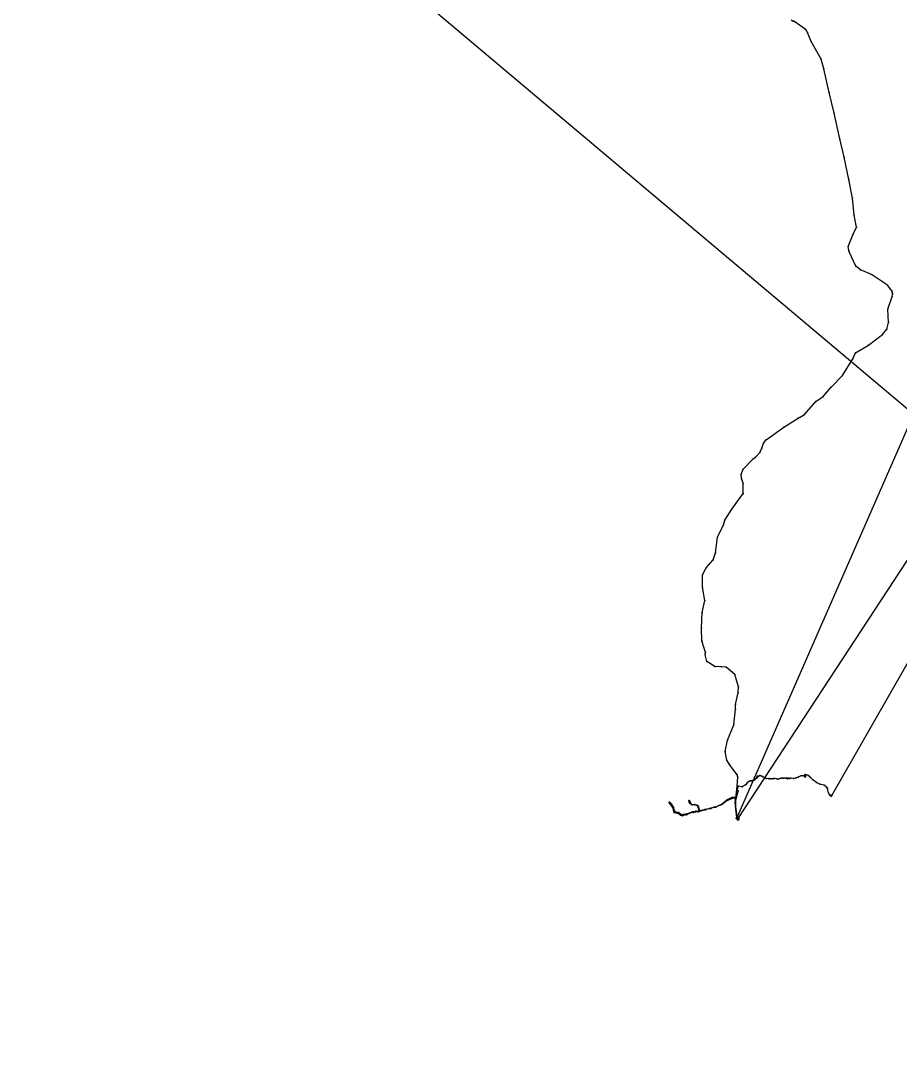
# Model space of a CAD drawing. Header units: metres. Extents: x 533996 to 558759, y 1823984 to 1869097.
# Drawn here: x 536326 to 545317, y 1824123 to 1834683 of the extents above; entities that cross this region are included whole.
import ezdxf

# ---------------------------------------------------------------- set-up
doc = ezdxf.new("R2010")
doc.units = ezdxf.units.M
doc.header["$MEASUREMENT"] = 0
doc.layers.add('Unknown Line Type', color=7, linetype='Continuous')
doc.layers.add('Unknown Point Feature', color=7, linetype='Continuous')

msp = doc.modelspace()

# ---------------------------------------------------------------- linework, layer by layer
at = {"layer": 'Unknown Line Type', "color": 4, "true_color": 0x00ffff}
for points in [[(548736, 1838157, 377), (543641, 1826533, 215), (543640, 1826536, 213), (543642, 1826536, 213), (543653, 1826532, 216), (543657, 1826532, 224), (543659, 1826532, 227), (543659, 1826532, 233), (543659, 1826533, 231), (543658, 1826533, 231), (543655, 1826531, 229), (543660, 1826532, 228), (551988, 1839237, 419)], [(551587, 1838947, 406), (544612, 1826764, 291), (544611, 1826762, 295), (544612, 1826765, 298), (544612, 1826762, 295), (544611, 1826762, 297), (544612, 1826767, 299), (544609, 1826766, 296), (544610, 1826767, 293), (544611, 1826771, 292), (544614, 1826768, 293), (544612, 1826768, 296), (544613, 1826770, 300), (544612, 1826769, 302), (544614, 1826770, 302), (544615, 1826769, 302), (544614, 1826763, 302), (544611, 1826763, 301), (544609, 1826761, 298), (544610, 1826766, 298), (544610, 1826763, 300), (544611, 1826762, 298), (544611, 1826763, 298), (544611, 1826762, 298), (544610, 1826762, 302), (544611, 1826769, 299), (544613, 1826768, 298), (544611, 1826764, 298), (544614, 1826764, 298), (544614, 1826768, 301), (544610, 1826760, 299), (544612, 1826761, 301), (544608, 1826765, 297), (544610, 1826764, 297), (544608, 1826765, 298), (544609, 1826766, 300), (544610, 1826767, 301), (544611, 1826761, 296), (544612, 1826765, 293), (544612, 1826769, 289), (544610, 1826767, 292), (544610, 1826767, 293), (544614, 1826769, 296), (544611, 1826767, 298), (544611, 1826763, 299), (544609, 1826764, 296), (544612, 1826764, 298), (544611, 1826763, 301), (544611, 1826763, 298), (544595, 1826772, 301), (544584, 1826794, 300), (544573, 1826838, 297), (544571, 1826840, 297), (544567, 1826848, 297), (544562, 1826853, 298), (544537, 1826873, 299), (544494, 1826882, 304), (544459, 1826900, 310), (544424, 1826929, 314), (544400, 1826952, 318), (544387, 1826962, 323), (544374, 1826970, 325), (544358, 1826979, 330), (544344, 1826981, 332), (544339, 1826977, 334), (544339, 1826971, 334), (544343, 1826961, 334), (544343, 1826960, 335), (544346, 1826960, 334), (544346, 1826960, 335), (544346, 1826961, 333), (544348, 1826961, 335), (544341, 1826963, 334), (544342, 1826962, 335), (544343, 1826959, 338), (544343, 1826960, 335), (544344, 1826960, 337), (544345, 1826960, 337), (544345, 1826959, 339), (544345, 1826960, 339), (544347, 1826959, 341), (544346, 1826960, 339), (544345, 1826961, 338), (544344, 1826963, 338), (544345, 1826960, 336), (544345, 1826961, 335), (544342, 1826963, 334), (544340, 1826961, 330), (544340, 1826962, 329), (544341, 1826961, 327), (544344, 1826961, 331), (544344, 1826960, 329), (544343, 1826960, 332), (544343, 1826962, 332), (544342, 1826963, 332), (544341, 1826963, 332), (544341, 1826965, 332), (544342, 1826965, 330), (544343, 1826963, 328), (544343, 1826960, 328), (544342, 1826959, 327), (544341, 1826959, 330), (544341, 1826960, 330), (544342, 1826960, 330), (544343, 1826961, 326), (544344, 1826960, 328), (544344, 1826960, 329), (544344, 1826961, 329), (544344, 1826960, 329), (544341, 1826958, 327), (544343, 1826959, 327), (544343, 1826959, 327), (544341, 1826957, 327), (544342, 1826959, 327), (544341, 1826958, 326), (544342, 1826959, 327), (544342, 1826959, 327), (544343, 1826960, 330), (544341, 1826962, 331), (544343, 1826962, 331), (544344, 1826959, 330), (544343, 1826959, 330), (544344, 1826961, 331), (544344, 1826961, 329), (544342, 1826960, 331), (544341, 1826960, 331), (544341, 1826958, 331), (544338, 1826970, 331), (544324, 1826968, 331), (544299, 1826967, 329), (544272, 1826954, 326), (544246, 1826946, 324), (544226, 1826940, 320), (544196, 1826943, 315), (544187, 1826942, 313), (544175, 1826945, 309), (544176, 1826944, 309), (544173, 1826943, 308), (544168, 1826943, 306), (544167, 1826942, 305), (544168, 1826942, 306), (544165, 1826937, 306), (544162, 1826938, 308), (544165, 1826940, 307), (544166, 1826941, 309), (544166, 1826940, 305), (544167, 1826943, 307), (544166, 1826941, 306), (544167, 1826943, 307), (544167, 1826941, 308), (544165, 1826942, 308), (544164, 1826943, 305), (544161, 1826944, 305), (544156, 1826945, 306), (544151, 1826946, 304), (544143, 1826946, 303), (544123, 1826944, 296), (544122, 1826944, 296), (544111, 1826945, 294), (544096, 1826943, 290), (544072, 1826935, 286), (544053, 1826938, 282), (544031, 1826941, 277), (544029, 1826941, 273), (544022, 1826942, 274), (544013, 1826939, 272), (543998, 1826938, 270), (543992, 1826939, 270), (543975, 1826940, 268), (543972, 1826937, 266), (543947, 1826940, 263), (543927, 1826951, 257), (543911, 1826959, 252), (543900, 1826965, 251), (543880, 1826972, 248), (543866, 1826966, 243), (543860, 1826961, 240), (543858, 1826964, 242), (543858, 1826965, 243), (543857, 1826962, 246), (543858, 1826960, 245), (543858, 1826955, 251), (543857, 1826953, 255), (543857, 1826955, 255), (543858, 1826956, 252), (543857, 1826956, 254), (543856, 1826955, 255), (543856, 1826957, 256), (543854, 1826957, 256), (543854, 1826955, 257), (543854, 1826955, 259), (543855, 1826955, 260), (543855, 1826954, 255), (543855, 1826960, 251), (543855, 1826956, 249), (543845, 1826946, 245), (543838, 1826939, 243), (543830, 1826932, 241), (543818, 1826923, 239), (543808, 1826919, 237), (543794, 1826918, 234), (543782, 1826916, 229), (543753, 1826899, 227), (543735, 1826878, 224), (543733, 1826875, 224), (543703, 1826859, 221), (543699, 1826855, 219), (543662, 1826861, 221), (543660, 1826860, 221), (543654, 1826845, 220), (543650, 1826821, 221), (543653, 1826816, 222), (543655, 1826816, 224), (543658, 1826816, 229), (543659, 1826816, 231), (543648, 1826782, 231), (543635, 1826729, 230), (543633, 1826724, 230), (543621, 1826748, 230), (543606, 1826748, 230), (543593, 1826746, 230), (543546, 1826722, 229), (543498, 1826681, 227), (543430, 1826649, 225), (543377, 1826636, 223), (543379, 1826637, 221), (543379, 1826639, 220), (543378, 1826639, 219), (543381, 1826636, 219), (543380, 1826636, 219), (543380, 1826637, 219), (543368, 1826634, 219), (543326, 1826621, 218), (543250, 1826601, 216), (543203, 1826595, 214), (543202, 1826596, 215), (543201, 1826600, 214), (543201, 1826599, 214), (543202, 1826601, 213), (543202, 1826599, 214), (543199, 1826599, 215), (543198, 1826600, 213), (543201, 1826601, 212), (543199, 1826600, 211), (543198, 1826601, 211), (543228, 1826606, 213), (543291, 1826619, 215), (543319, 1826626, 217), (543326, 1826626, 218), (543325, 1826623, 218), (543325, 1826624, 217), (543317, 1826620, 217), (543268, 1826608, 216), (543267, 1826609, 216), (543262, 1826616, 217), (543248, 1826658, 217), (543221, 1826671, 216), (543191, 1826673, 215), (543166, 1826686, 214), (543156, 1826713, 214), (543157, 1826717, 214), (543157, 1826717, 214), (543159, 1826714, 215), (543164, 1826706, 215), (543166, 1826704, 216), (543166, 1826703, 218), (543165, 1826703, 218), (543165, 1826702, 217), (543166, 1826703, 219), (543166, 1826703, 220), (543165, 1826704, 220), (543165, 1826703, 220), (543162, 1826701, 218), (543165, 1826702, 218), (543165, 1826703, 219), (543166, 1826703, 220), (543164, 1826702, 220), (543165, 1826703, 219), (543164, 1826703, 218), (543164, 1826701, 223), (543163, 1826701, 222), (543164, 1826702, 224), (543161, 1826702, 221), (543159, 1826700, 223), (543164, 1826702, 221), (543164, 1826702, 223), (543169, 1826701, 223), (543166, 1826701, 222), (543165, 1826703, 220), (543167, 1826704, 220), (543165, 1826704, 223), (543163, 1826703, 225), (543163, 1826703, 227), (543163, 1826701, 224), (543163, 1826703, 223), (543165, 1826703, 223), (543163, 1826702, 227), (543162, 1826701, 226), (543160, 1826699, 226), (543163, 1826702, 224), (543164, 1826701, 220), (543165, 1826702, 219), (543165, 1826701, 219), (543163, 1826704, 218), (543161, 1826713, 218), (543158, 1826716, 218), (543167, 1826691, 217), (543183, 1826677, 218), (543215, 1826677, 218), (543239, 1826667, 217), (543255, 1826651, 216), (543265, 1826612, 215), (543254, 1826605, 214), (543194, 1826596, 212), (543130, 1826569, 209), (543091, 1826560, 209), (543069, 1826567, 209), (543059, 1826578, 208), (543005, 1826595, 205), (542990, 1826644, 204), (542975, 1826669, 204), (542961, 1826687, 204), (542959, 1826696, 204), (542957, 1826699, 209), (542956, 1826697, 209), (542957, 1826697, 212), (542956, 1826695, 214), (542955, 1826695, 214), (542955, 1826693, 216), (542956, 1826696, 219), (542959, 1826695, 221), (542956, 1826694, 222), (542956, 1826697, 220), (542957, 1826697, 222), (542958, 1826698, 223), (542956, 1826699, 220), (542957, 1826698, 219), (542959, 1826699, 219), (542960, 1826697, 218), (542970, 1826686, 218), (542972, 1826684, 217), (542974, 1826683, 217), (542993, 1826655, 210), (542997, 1826644, 208), (543002, 1826622, 206), (543012, 1826603, 205), (543051, 1826594, 204), (543087, 1826570, 202), (543100, 1826574, 202), (543119, 1826577, 202), (543183, 1826597, 205), (543252, 1826607, 208), (543410, 1826648, 215), (543420, 1826649, 215), (543461, 1826664, 216), (543486, 1826673, 217), (543514, 1826691, 218), (543534, 1826708, 219), (543548, 1826717, 219), (543611, 1826744, 223), (543631, 1826737, 226), (543632, 1826653, 228), (543647, 1826553, 232), (543649, 1826542, 232), (543655, 1826528, 233), (543661, 1826527, 233), (543660, 1826526, 235), (543661, 1826523, 237), (543656, 1826521, 238), (543660, 1826522, 238), (543656, 1826524, 236), (543655, 1826527, 232), (543655, 1826524, 230), (543654, 1826528, 229), (543653, 1826527, 230), (543655, 1826524, 229), (543655, 1826525, 228), (543656, 1826523, 225), (543655, 1826524, 224), (543656, 1826524, 225), (543654, 1826525, 226), (543659, 1826527, 227), (543660, 1826524, 226), (543660, 1826526, 225), (543661, 1826527, 223), (543659, 1826524, 224), (543658, 1826524, 225), (543658, 1826524, 223), (543661, 1826524, 225), (543661, 1826524, 228), (543657, 1826523, 229), (543660, 1826522, 227), (543658, 1826524, 225), (543659, 1826524, 227), (543657, 1826523, 227), (543657, 1826526, 227), (543660, 1826520, 226), (543658, 1826523, 226), (543656, 1826526, 229), (543656, 1826529, 229), (543657, 1826525, 229), (543657, 1826527, 232), (543656, 1826525, 231), (543655, 1826523, 230), (543657, 1826524, 228), (543655, 1826524, 231), (543657, 1826523, 232), (543658, 1826525, 230), (543661, 1826525, 227), (543663, 1826524, 225), (543661, 1826526, 225), (543667, 1826528, 223), (543659, 1826522, 224), (543660, 1826523, 227), (543659, 1826523, 230), (543660, 1826520, 234), (543660, 1826520, 231), (543659, 1826519, 228), (543661, 1826518, 230), (543654, 1826521, 226), (543656, 1826525, 228), (543658, 1826522, 227), (543660, 1826522, 229), (543656, 1826522, 229), (543658, 1826524, 232), (543654, 1826520, 235), (543662, 1826521, 240), (543662, 1826519, 245), (543657, 1826521, 240), (543653, 1826524, 236), (543657, 1826523, 234), (543660, 1826521, 232), (543659, 1826524, 230), (543659, 1826522, 228), (543660, 1826520, 231), (543659, 1826523, 231), (543661, 1826518, 219), (543659, 1826521, 228), (543656, 1826521, 231), (543658, 1826522, 232), (543654, 1826528, 233), (543655, 1826529, 231), (543659, 1826525, 228), (543662, 1826520, 228), (543657, 1826524, 236), (543655, 1826524, 230), (543658, 1826521, 229), (543656, 1826522, 227), (543656, 1826521, 230), (543654, 1826522, 229), (543654, 1826522, 227), (543658, 1826524, 223), (543656, 1826524, 231), (543654, 1826523, 237), (543654, 1826525, 240), (543654, 1826526, 240), (543657, 1826520, 232), (543657, 1826519, 231), (543657, 1826520, 228), (543656, 1826525, 232), (543657, 1826525, 235), (543657, 1826525, 239), (543655, 1826524, 241), (543655, 1826523, 240), (543654, 1826523, 238), (543656, 1826528, 239), (543658, 1826527, 242), (543657, 1826526, 240), (543657, 1826524, 238), (543658, 1826525, 236), (543658, 1826523, 237), (543657, 1826524, 239), (543656, 1826525, 239), (543657, 1826525, 233), (543656, 1826525, 233), (543656, 1826521, 233), (543657, 1826525, 230), (543657, 1826522, 232), (543659, 1826525, 233), (543658, 1826528, 233), (543659, 1826530, 236), (543660, 1826527, 238), (543659, 1826523, 240), (543657, 1826529, 234), (543658, 1826528, 233), (543658, 1826529, 233), (543658, 1826528, 234), (543656, 1826527, 241), (543657, 1826526, 237), (543659, 1826528, 240), (543656, 1826527, 237), (543657, 1826527, 240), (543656, 1826524, 237), (543658, 1826526, 240), (543657, 1826524, 231), (543656, 1826523, 230), (543658, 1826522, 228), (543656, 1826524, 227), (543656, 1826525, 228), (543655, 1826526, 229), (543656, 1826527, 231), (543658, 1826528, 234), (543657, 1826525, 230), (543654, 1826527, 232), (543656, 1826527, 231), (543655, 1826526, 230), (543656, 1826525, 228), (543658, 1826524, 229), (543658, 1826524, 231), (543660, 1826525, 232), (543657, 1826523, 230), (543653, 1826524, 230), (543654, 1826523, 227), (543654, 1826523, 228), (543656, 1826525, 231), (543657, 1826524, 226), (543661, 1826525, 225), (543665, 1826525, 225), (543661, 1826525, 225), (543656, 1826526, 228), (543656, 1826524, 226), (543656, 1826523, 226), (543656, 1826524, 225), (543656, 1826524, 224), (543656, 1826523, 225), (543655, 1826525, 226), (543657, 1826525, 227), (543655, 1826526, 226), (543657, 1826525, 227), (543656, 1826523, 227), (543659, 1826525, 228), (543659, 1826524, 228), (543659, 1826529, 227), (543659, 1826529, 228), (543659, 1826529, 230), (543658, 1826529, 233), (543652, 1826527, 235), (543665, 1826536, 240), (543653, 1826528, 235), (543648, 1826525, 232), (543641, 1826569, 231), (543628, 1826695, 230), (543644, 1826824, 230), (543655, 1826953, 227), (543650, 1826977, 227), (543569, 1827085, 225), (543542, 1827129, 224), (543528, 1827218, 223), (543549, 1827331, 223), (543615, 1827488, 225), (543633, 1827651, 227), (543631, 1827697, 227), (543660, 1827820, 228), (543662, 1827879, 229), (543625, 1828005, 231), (543537, 1828077, 231), (543488, 1828082, 231), (543422, 1828085, 230), (543338, 1828135, 229), (543321, 1828203, 229), (543324, 1828229, 229), (543292, 1828336, 228), (543287, 1828349, 229), (543284, 1828478, 229), (543290, 1828638, 227), (543320, 1828760, 226), (543295, 1828895, 225), (543293, 1829020, 223), (543331, 1829094, 224), (543405, 1829176, 225), (543429, 1829246, 225), (543448, 1829406, 227), (543510, 1829531, 227), (543523, 1829581, 227), (543595, 1829692, 226), (543709, 1829851, 227), (543710, 1829955, 227), (543694, 1830007, 227), (543691, 1830051, 227), (543709, 1830101, 227), (543813, 1830206, 228), (543838, 1830224, 228), (543881, 1830273, 228), (543901, 1830317, 229), (543917, 1830368, 228), (543947, 1830402, 227), (544125, 1830530, 224), (544272, 1830622, 223), (544287, 1830628, 222), (544338, 1830661, 222), (544453, 1830793, 221), (544529, 1830844, 220), (544610, 1830938, 220), (544727, 1831059, 219), (544830, 1831228, 217), (544859, 1831289, 216), (544990, 1831368, 217), (545136, 1831477, 218), (545180, 1831530, 219), (545195, 1831601, 219), (545189, 1831735, 220), (545234, 1831864, 222), (545237, 1831887, 223), (545236, 1831899, 224), (545234, 1831910, 224), (545230, 1831922, 225), (545187, 1831981, 226), (545023, 1832089, 227), (544910, 1832137, 228), (544862, 1832174, 228), (544795, 1832323, 229), (544790, 1832336, 229), (544785, 1832375, 229), (544836, 1832503, 229), (544868, 1832572, 229), (544845, 1832696, 227), (544829, 1832869, 228), (544792, 1833059, 228), (544742, 1833287, 226), (544699, 1833477, 228), (544641, 1833737, 229), (544591, 1833950, 229), (544535, 1834192, 231), (544506, 1834289, 231), (544406, 1834469, 234), (544367, 1834562, 236), (544353, 1834587, 236), (544343, 1834596, 237), (544239, 1834670, 237), (544227, 1834677, 237), (544215, 1834683, 237), (544202, 1834687, 237)], [(553226, 1824123, 425), (536326, 1838341, 208)]]:
    msp.add_polyline3d(points, dxfattribs=at)
at = {"layer": 'Unknown Point Feature'}
for p in [(544215, 1834683, 237), (544227, 1834677, 237), (544239, 1834670, 237), (544343, 1834596, 237), (544353, 1834587, 236), (544367, 1834562, 236), (544406, 1834469, 234), (544506, 1834289, 231), (544535, 1834192, 231), (544591, 1833950, 229), (544641, 1833737, 229), (544699, 1833477, 228), (544742, 1833287, 226), (544792, 1833059, 228), (544829, 1832869, 228), (544845, 1832696, 227), (544836, 1832503, 229), (544868, 1832572, 229), (544785, 1832375, 229), (544790, 1832336, 229), (544795, 1832323, 229), (544862, 1832174, 228), (544910, 1832137, 228), (545023, 1832089, 227), (545187, 1831981, 226), (545230, 1831922, 225), (545234, 1831910, 224), (545234, 1831864, 222), (545236, 1831899, 224), (545237, 1831887, 223), (545189, 1831735, 220), (545180, 1831530, 219), (545195, 1831601, 219), (545136, 1831477, 218), (544990, 1831368, 217), (544830, 1831228, 217), (544859, 1831289, 216), (544727, 1831059, 219), (544610, 1830938, 220), (544453, 1830793, 221), (544529, 1830844, 220), (544272, 1830622, 223), (544287, 1830628, 222), (544338, 1830661, 222), (544125, 1830530, 224), (543917, 1830368, 228), (543947, 1830402, 227), (543881, 1830273, 228), (543901, 1830317, 229), (543813, 1830206, 228), (543838, 1830224, 228), (543691, 1830051, 227), (543709, 1830101, 227), (543694, 1830007, 227), (543710, 1829955, 227), (543709, 1829851, 227), (543595, 1829692, 226), (543510, 1829531, 227), (543523, 1829581, 227), (543448, 1829406, 227), (543429, 1829246, 225), (543331, 1829094, 224), (543405, 1829176, 225), (543293, 1829020, 223), (543295, 1828895, 225), (543320, 1828760, 226), (543290, 1828638, 227), (543284, 1828478, 229), (543287, 1828349, 229), (543292, 1828336, 228), (543321, 1828203, 229), (543324, 1828229, 229), (543338, 1828135, 229), (543422, 1828085, 230), (543488, 1828082, 231), (543537, 1828077, 231), (543625, 1828005, 231), (543662, 1827879, 229), (543660, 1827820, 228), (543631, 1827697, 227), (543633, 1827651, 227), (543615, 1827488, 225), (543549, 1827331, 223), (543528, 1827218, 223), (543542, 1827129, 224), (543569, 1827085, 225), (544344, 1826981, 332), (543650, 1826977, 227), (543655, 1826953, 227), (543733, 1826875, 224), (543735, 1826878, 224), (543753, 1826899, 227), (543782, 1826916, 229), (543794, 1826918, 234), (543808, 1826919, 237), (543818, 1826923, 239), (543830, 1826932, 241), (543838, 1826939, 243), (543845, 1826946, 245), (543854, 1826957, 256), (543854, 1826955, 257), (543854, 1826955, 259), (543855, 1826960, 251), (543855, 1826956, 249), (543855, 1826955, 260), (543855, 1826954, 255), (543856, 1826957, 256), (543856, 1826955, 255), (543857, 1826962, 246), (543857, 1826956, 254), (543857, 1826955, 255), (543857, 1826953, 255), (543858, 1826965, 243), (543858, 1826964, 242), (543858, 1826960, 245), (543858, 1826956, 252), (543858, 1826955, 251), (543860, 1826961, 240), (543866, 1826966, 243), (543880, 1826972, 248), (543900, 1826965, 251), (543911, 1826959, 252), (543927, 1826951, 257), (543947, 1826940, 263), (543972, 1826937, 266), (543975, 1826940, 268), (543992, 1826939, 270), (543998, 1826938, 270), (544013, 1826939, 272), (544022, 1826942, 274), (544029, 1826941, 273), (544031, 1826941, 277), (544053, 1826938, 282), (544072, 1826935, 286), (544096, 1826943, 290), (544111, 1826945, 294), (544122, 1826944, 296), (544123, 1826944, 296), (544143, 1826946, 303), (544151, 1826946, 304), (544156, 1826945, 306), (544161, 1826944, 305), (544162, 1826938, 308), (544164, 1826943, 305), (544165, 1826942, 308), (544165, 1826940, 307), (544165, 1826937, 306), (544166, 1826941, 309), (544166, 1826941, 306), (544166, 1826940, 305), (544167, 1826943, 307), (544167, 1826943, 307), (544167, 1826942, 305), (544167, 1826941, 308), (544168, 1826943, 306), (544168, 1826942, 306), (544173, 1826943, 308), (544175, 1826945, 309), (544176, 1826944, 309), (544187, 1826942, 313), (544196, 1826943, 315), (544226, 1826940, 320), (544246, 1826946, 324), (544272, 1826954, 326), (544299, 1826967, 329), (544324, 1826968, 331), (544338, 1826970, 331), (544339, 1826977, 334), (544339, 1826971, 334), (544340, 1826962, 329), (544340, 1826961, 330), (544341, 1826965, 332), (544341, 1826963, 334), (544341, 1826963, 332), (544341, 1826962, 331), (544341, 1826961, 327), (544341, 1826960, 330), (544341, 1826960, 331), (544341, 1826959, 330), (544341, 1826958, 327), (544341, 1826958, 326), (544341, 1826958, 331), (544341, 1826957, 327), (544342, 1826965, 330), (544342, 1826963, 334), (544342, 1826963, 332), (544342, 1826962, 335), (544342, 1826960, 330), (544342, 1826960, 331), (544342, 1826959, 327), (544342, 1826959, 327), (544342, 1826959, 327), (544342, 1826959, 327), (544343, 1826963, 328), (544343, 1826962, 332), (544343, 1826962, 331), (544343, 1826961, 334), (544343, 1826961, 326), (544343, 1826960, 335), (544343, 1826960, 335), (544343, 1826960, 332), (544343, 1826960, 328), (544343, 1826960, 330), (544343, 1826959, 338), (544343, 1826959, 327), (544343, 1826959, 327), (544343, 1826959, 330), (544344, 1826963, 338), (544344, 1826961, 331), (544344, 1826961, 329), (544344, 1826961, 331), (544344, 1826961, 329), (544344, 1826960, 337), (544344, 1826960, 329), (544344, 1826960, 328), (544344, 1826960, 329), (544344, 1826960, 329), (544344, 1826959, 330), (544345, 1826961, 338), (544345, 1826961, 335), (544345, 1826960, 337), (544345, 1826960, 339), (544345, 1826960, 336), (544345, 1826959, 339), (544346, 1826961, 333), (544346, 1826960, 334), (544346, 1826960, 335), (544346, 1826960, 339), (544347, 1826959, 341), (544348, 1826961, 335), (544358, 1826979, 330), (544374, 1826970, 325), (544387, 1826962, 323), (544400, 1826952, 318), (544424, 1826929, 314), (544459, 1826900, 310), (544494, 1826882, 304), (543644, 1826824, 230), (543648, 1826782, 231), (543650, 1826821, 221), (543653, 1826816, 222), (543654, 1826845, 220), (543655, 1826816, 224), (543658, 1826816, 229), (543659, 1826816, 231), (543660, 1826860, 221), (543662, 1826861, 221), (543699, 1826855, 219), (543703, 1826859, 221), (544537, 1826873, 299), (544562, 1826853, 298), (544567, 1826848, 297), (544571, 1826840, 297), (544573, 1826838, 297), (544584, 1826794, 300), (544595, 1826772, 301), (544611, 1826771, 292), (544613, 1826770, 300), (544614, 1826770, 302), (542955, 1826695, 214), (542955, 1826693, 216), (542956, 1826699, 220), (542956, 1826697, 209), (542956, 1826697, 220), (542956, 1826696, 219), (542956, 1826695, 214), (542956, 1826694, 222), (542957, 1826699, 209), (542957, 1826698, 219), (542957, 1826697, 212), (542957, 1826697, 222), (542958, 1826698, 223), (542959, 1826699, 219), (542959, 1826696, 204), (542959, 1826695, 221), (542960, 1826697, 218), (542961, 1826687, 204), (542970, 1826686, 218), (542972, 1826684, 217), (542974, 1826683, 217), (542975, 1826669, 204), (543156, 1826713, 214), (543157, 1826717, 214), (543157, 1826717, 214), (543158, 1826716, 218), (543159, 1826714, 215), (543159, 1826700, 223), (543160, 1826699, 226), (543161, 1826713, 218), (543161, 1826702, 221), (543162, 1826701, 218), (543162, 1826701, 226), (543163, 1826704, 218), (543163, 1826703, 225), (543163, 1826703, 227), (543163, 1826703, 223), (543163, 1826702, 227), (543163, 1826702, 224), (543163, 1826701, 222), (543163, 1826701, 224), (543164, 1826706, 215), (543164, 1826703, 218), (543164, 1826702, 220), (543164, 1826702, 224), (543164, 1826702, 221), (543164, 1826702, 223), (543164, 1826701, 223), (543164, 1826701, 220), (543165, 1826704, 220), (543165, 1826704, 223), (543165, 1826703, 218), (543165, 1826703, 220), (543165, 1826703, 219), (543165, 1826703, 219), (543165, 1826703, 220), (543165, 1826703, 223), (543165, 1826702, 217), (543165, 1826702, 218), (543165, 1826702, 219), (543165, 1826701, 219), (543166, 1826704, 216), (543166, 1826703, 218), (543166, 1826703, 219), (543166, 1826703, 220), (543166, 1826703, 220), (543166, 1826701, 222), (543166, 1826686, 214), (543167, 1826704, 220), (543167, 1826691, 217), (543169, 1826701, 223), (543183, 1826677, 218), (543191, 1826673, 215), (543215, 1826677, 218), (543221, 1826671, 216), (543239, 1826667, 217), (543461, 1826664, 216), (543486, 1826673, 217), (543498, 1826681, 227), (543514, 1826691, 218), (543534, 1826708, 219), (543546, 1826722, 229), (543548, 1826717, 219), (543593, 1826746, 230), (543606, 1826748, 230), (543611, 1826744, 223), (543621, 1826748, 230), (543628, 1826695, 230), (543631, 1826737, 226), (543633, 1826724, 230), (543635, 1826729, 230), (544608, 1826765, 297), (544608, 1826765, 298), (544609, 1826766, 296), (544609, 1826766, 300), (544609, 1826764, 296), (544609, 1826761, 298), (544610, 1826767, 293), (544610, 1826767, 301), (544610, 1826767, 292), (544610, 1826767, 293), (544610, 1826766, 298), (544610, 1826764, 297), (544610, 1826763, 300), (544610, 1826762, 302), (544610, 1826760, 299), (544611, 1826769, 299), (544611, 1826767, 298), (544611, 1826764, 298), (544611, 1826763, 301), (544611, 1826763, 298), (544611, 1826763, 299), (544611, 1826763, 301), (544611, 1826763, 298), (544611, 1826762, 295), (544611, 1826762, 297), (544611, 1826762, 298), (544611, 1826762, 298), (544611, 1826761, 296), (544612, 1826769, 302), (544612, 1826769, 289), (544612, 1826768, 296), (544612, 1826767, 299), (544612, 1826765, 298), (544612, 1826765, 293), (544612, 1826764, 291), (544612, 1826764, 298), (544612, 1826762, 295), (544612, 1826761, 301), (544613, 1826768, 298), (544614, 1826769, 296), (544614, 1826768, 293), (544614, 1826768, 301), (544614, 1826764, 298), (544614, 1826763, 302), (544615, 1826769, 302), (542990, 1826644, 204), (542993, 1826655, 210), (542997, 1826644, 208), (543002, 1826622, 206), (543005, 1826595, 205), (543012, 1826603, 205), (543051, 1826594, 204), (543059, 1826578, 208), (543069, 1826567, 209), (543087, 1826570, 202), (543091, 1826560, 209), (543100, 1826574, 202), (543119, 1826577, 202), (543130, 1826569, 209), (543183, 1826597, 205), (543194, 1826596, 212), (543198, 1826601, 211), (543198, 1826600, 213), (543199, 1826600, 211), (543199, 1826599, 215), (543201, 1826601, 212), (543201, 1826600, 214), (543201, 1826599, 214), (543202, 1826601, 213), (543202, 1826599, 214), (543202, 1826596, 215), (543203, 1826595, 214), (543228, 1826606, 213), (543248, 1826658, 217), (543250, 1826601, 216), (543252, 1826607, 208), (543254, 1826605, 214), (543255, 1826651, 216), (543262, 1826616, 217), (543265, 1826612, 215), (543267, 1826609, 216), (543268, 1826608, 216), (543291, 1826619, 215), (543317, 1826620, 217), (543319, 1826626, 217), (543325, 1826624, 217), (543325, 1826623, 218), (543326, 1826626, 218), (543326, 1826621, 218), (543368, 1826634, 219), (543377, 1826636, 223), (543378, 1826639, 219), (543379, 1826639, 220), (543379, 1826637, 221), (543380, 1826637, 219), (543380, 1826636, 219), (543381, 1826636, 219), (543410, 1826648, 215), (543420, 1826649, 215), (543430, 1826649, 225), (543632, 1826653, 228), (543641, 1826569, 231), (543640, 1826536, 213), (543641, 1826533, 215), (543642, 1826536, 213), (543647, 1826553, 232), (543648, 1826525, 232), (543649, 1826542, 232), (543652, 1826527, 235), (543653, 1826532, 216), (543653, 1826528, 235), (543653, 1826527, 230), (543653, 1826524, 236), (543653, 1826524, 230), (543654, 1826528, 229), (543654, 1826528, 233), (543654, 1826527, 232), (543654, 1826526, 240), (543654, 1826525, 226), (543654, 1826525, 240), (543654, 1826523, 237), (543654, 1826523, 238), (543654, 1826523, 227), (543654, 1826523, 228), (543654, 1826522, 229), (543654, 1826522, 227), (543654, 1826521, 226), (543654, 1826520, 235), (543655, 1826531, 229), (543655, 1826529, 231), (543655, 1826528, 233), (543655, 1826527, 232), (543655, 1826526, 229), (543655, 1826526, 230), (543655, 1826526, 226), (543655, 1826525, 228), (543655, 1826525, 226), (543655, 1826524, 230), (543655, 1826524, 229), (543655, 1826524, 224), (543655, 1826524, 231), (543655, 1826524, 230), (543655, 1826524, 241), (543655, 1826523, 230), (543655, 1826523, 240), (543656, 1826529, 229), (543656, 1826528, 239), (543656, 1826527, 241), (543656, 1826527, 237), (543656, 1826527, 231), (543656, 1826527, 231), (543656, 1826526, 229), (543656, 1826526, 228), (543656, 1826525, 231), (543656, 1826525, 228), (543656, 1826525, 232), (543656, 1826525, 239), (543656, 1826525, 233), (543656, 1826525, 228), (543656, 1826525, 228), (543656, 1826525, 231), (543656, 1826524, 236), (543656, 1826524, 225), (543656, 1826524, 231), (543656, 1826524, 237), (543656, 1826524, 227), (543656, 1826524, 226), (543656, 1826524, 225), (543656, 1826524, 224), (543656, 1826523, 225), (543656, 1826523, 230), (543656, 1826523, 226), (543656, 1826523, 225), (543656, 1826523, 227), (543656, 1826522, 229), (543656, 1826522, 227), (543656, 1826521, 238), (543656, 1826521, 231), (543656, 1826521, 230), (543656, 1826521, 233), (543657, 1826532, 224), (543657, 1826529, 234), (543657, 1826527, 232), (543657, 1826527, 240), (543657, 1826526, 227), (543657, 1826526, 240), (543657, 1826526, 237), (543657, 1826525, 229), (543657, 1826525, 235), (543657, 1826525, 239), (543657, 1826525, 233), (543657, 1826525, 230), (543657, 1826525, 230), (543657, 1826525, 227), (543657, 1826525, 227), (543657, 1826524, 228), (543657, 1826524, 236), (543657, 1826524, 238), (543657, 1826524, 239), (543657, 1826524, 231), (543657, 1826524, 226), (543657, 1826523, 229), (543657, 1826523, 227), (543657, 1826523, 232), (543657, 1826523, 234), (543657, 1826523, 230), (543657, 1826522, 232), (543657, 1826521, 240), (543657, 1826520, 232), (543657, 1826520, 228), (543657, 1826519, 231), (543658, 1826533, 231), (543658, 1826529, 233), (543658, 1826529, 233), (543658, 1826528, 233), (543658, 1826528, 233), (543658, 1826528, 234), (543658, 1826528, 234), (543658, 1826527, 242), (543658, 1826526, 240), (543658, 1826525, 230), (543658, 1826525, 236), (543658, 1826524, 225), (543658, 1826524, 223), (543658, 1826524, 225), (543658, 1826524, 232), (543658, 1826524, 223), (543658, 1826524, 229), (543658, 1826524, 231), (543658, 1826523, 226), (543658, 1826523, 237), (543658, 1826522, 227), (543658, 1826522, 232), (543658, 1826522, 228), (543658, 1826521, 229), (543659, 1826533, 231), (543659, 1826532, 227), (543659, 1826532, 233), (543659, 1826530, 236), (543659, 1826529, 227), (543659, 1826529, 228), (543659, 1826529, 230), (543659, 1826528, 240), (543659, 1826527, 227), (543659, 1826525, 228), (543659, 1826525, 233), (543659, 1826525, 228), (543659, 1826524, 224), (543659, 1826524, 227), (543659, 1826524, 230), (543659, 1826524, 228), (543659, 1826523, 230), (543659, 1826523, 231), (543659, 1826523, 240), (543659, 1826522, 224), (543659, 1826522, 228), (543659, 1826521, 228), (543659, 1826519, 228), (543660, 1826532, 228), (543660, 1826527, 238), (543660, 1826526, 235), (543660, 1826526, 225), (543660, 1826525, 232), (543660, 1826524, 226), (543660, 1826523, 227), (543660, 1826522, 238), (543660, 1826522, 227), (543660, 1826522, 229), (543660, 1826521, 232), (543660, 1826520, 226), (543660, 1826520, 234), (543660, 1826520, 231), (543660, 1826520, 231), (543661, 1826527, 233), (543661, 1826527, 223), (543661, 1826526, 225), (543661, 1826525, 227), (543661, 1826525, 225), (543661, 1826525, 225), (543661, 1826524, 225), (543661, 1826524, 228), (543661, 1826523, 237), (543661, 1826518, 230), (543661, 1826518, 219), (543662, 1826521, 240), (543662, 1826520, 228), (543662, 1826519, 245), (543663, 1826524, 225), (543665, 1826536, 240), (543665, 1826525, 225), (543667, 1826528, 223)]:
    msp.add_point(p, dxfattribs=at)

doc.saveas('drawing.dxf')
